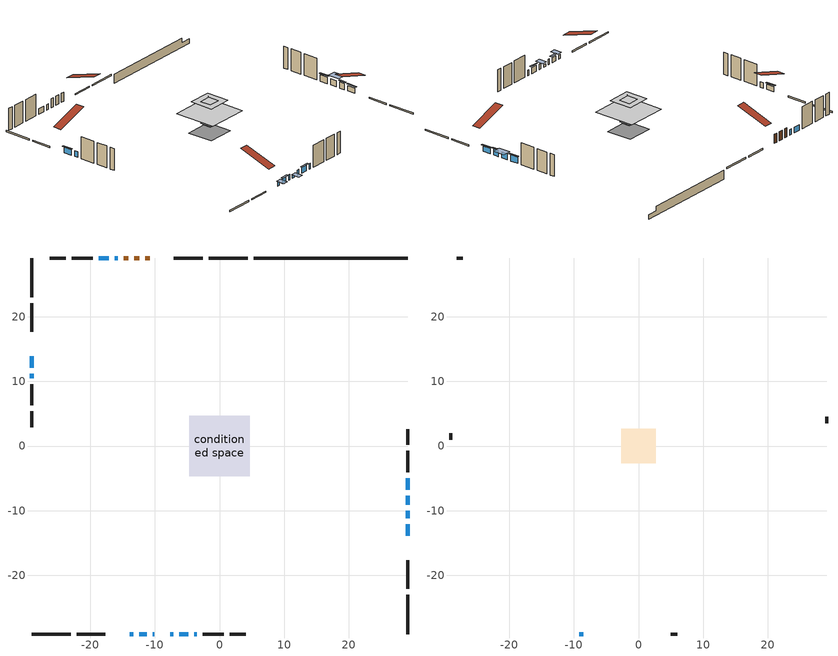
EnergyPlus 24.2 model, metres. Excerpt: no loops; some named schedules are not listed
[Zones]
conditioned space
 floor outside (Floor1 construction): -1.24,-1.24 -1.24,1.24 1.24,1.24 1.24,-1.24 z0.3
 floor adiabatic (AdiabaticFloorConstruction): -4.66,-4.66 -4.66,4.66 4.66,4.66 4.66,-4.66 z2.74
 floor foundation (Slab1 construction): -3.05,-2.89 -3.05,2.89 3.05,2.89 3.05,-2.89 z-1.68
 floor foundation (Slab2 construction): -0.91,-0.91 -0.91,0.91 0.91,0.91 0.91,-0.91 z0
 wall outside (RimJoist1 construction): 4.4,29.1 -1.66,29.1 / -29.1,-29.1 -23.04,-29.1 / -29.1,29.1 -29.1,23.04 / 29.1,-29.1 29.1,-23.04 z0.3:0.6
 wall outside (RimJoist2 construction): -2.59,29.1 -7.05,29.1 / -22.11,-29.1 -17.66,-29.1 / -29.1,22.11 -29.1,17.66 / 29.1,-22.11 29.1,-17.66 z0.3:0.6
 wall outside (AdiabaticWallConstruction 1): -10.81,29.1 -11.49,29.1 / -12.42,29.1 -13.23,29.1 / -14.16,29.1 -14.8,29.1 z0.3:2.33
 wall outside (AdiabaticWallConstruction): -13.89,-29.1 -13.33,-29.1 z0.3:1.22; 29.1,-13.89 29.1,-12.14 / -12.41,-29.1 -11.23,-29.1 / -29.1,13.89 -29.1,12.14 z0.3:1.47; -10.31,-29.1 -10.1,-29.1 / -15.72,29.1 -16.2,29.1 / -7.64,-29.1 -7.16,-29.1 / -17.13,29.1 -18.67,29.1 / -3.88,-29.1 -3.52,-29.1 / -29.1,11.21 -29.1,10.49 z0.3:1.52; 29.1,-11.21 29.1,-10.04 / 29.1,-6.76 29.1,-4.99 z0.3:1.67; 29.1,-9.11 29.1,-7.69 / -6.23,-29.1 -4.81,-29.1 z0.3:1.62
 wall outside (Wall1 construction): -19.59,29.1 -22.88,29.1 / -2.59,-29.1 0.69,-29.1 / -29.1,9.56 -29.1,6.27 / 29.1,-4.06 29.1,-0.77 z0.3:5.18
 wall outside (Wall2 construction): -23.81,29.1 -26.26,29.1 / 1.62,-29.1 4.07,-29.1 / -29.1,5.35 -29.1,2.9 / 29.1,0.16 29.1,2.61 z0.3:5.18
 wall foundation (FoundationWall1 construction): 5.33,29.1,-1.68 5.33,29.1,0.3 26.72,29.1,0.3 26.72,29.1,-0.73 29.1,29.1,-0.73 29.1,29.1,-1.68
 window (WindowConstruction 10): -13.89,-29.1 -13.33,-29.1 z0.3:1.21
 window (WindowConstruction 7): 29.1,-13.89 29.1,-12.14 z0.3:1.47
 window (WindowConstruction 8): -12.41,-29.1 -11.24,-29.1 z0.3:1.47
 window (WindowConstruction 9): -29.1,13.89 -29.1,12.14 z0.3:1.47
 window (WindowConstruction 11): -10.31,-29.1 -10.1,-29.1 z0.3:1.52
 window (WindowConstruction 12): -15.72,29.1 -16.2,29.1 z0.3:1.52
 window (WindowConstruction 13): -7.63,-29.1 -7.16,-29.1 z0.3:1.52
 window (WindowConstruction): 29.1,-11.21 29.1,-10.04 z0.3:1.67
 window (WindowConstruction 1): 29.1,-9.11 29.1,-7.69 z0.3:1.62
 window (WindowConstruction 2): 29.1,-6.76 29.1,-4.99 z0.3:1.67
 window (WindowConstruction 3): -17.13,29.1 -18.67,29.1 z0.3:1.52
 window (WindowConstruction 4): -6.23,-29.1 -4.81,-29.1 z0.3:1.62
 window (WindowConstruction 5): -3.88,-29.1 -3.52,-29.1 z0.3:1.52
 window (WindowConstruction 6): -29.1,11.21 -29.1,10.49 z0.3:1.52
 door (Door): -10.81,29.1 -11.49,29.1 z0.3:2.33
 door (Door 1): -12.42,29.1 -13.23,29.1 z0.3:2.33
 door (Door 2): -14.16,29.1 -14.8,29.1 z0.3:2.33
 ceiling adiabatic (AdiabaticFloorConstruction): 4.66,-4.66 4.66,4.66 -4.66,4.66 -4.66,-4.66 z2.74
attic - vented
 floor to conditioned space (Floor2 construction Reversed): -1.24,-1.24 -1.24,1.24 1.24,1.24 1.24,-1.24 z5.18
 floor to conditioned space (Floor3 construction Reversed): -2.64,-2.64 -2.64,2.64 2.64,2.64 2.64,-2.64 z5.18
 floor to conditioned space (Floor4 construction Reversed): -1.67,-1.67 -1.67,1.67 1.67,1.67 1.67,-1.67 z5.18
 floor to conditioned space (Floor5 construction Reversed): -1.58,-1.58 -1.58,1.58 1.58,1.58 1.58,-1.58 z5.18
 wall outside (AdiabaticWallConstruction): -9.17,-29.1 -8.56,-29.1 z0.3:0.91
 wall outside (Wall3 construction): -27.19,29.1 -28.17,29.1 / 5,-29.1 5.98,-29.1 / -29.1,1.97 -29.1,0.98 / 29.1,3.54 29.1,4.52 z0.3:5.18
 window (WindowConstruction 14): -9.17,-29.1 -8.56,-29.1 z0.3:0.91
 roof outside (Roof1 construction): -9.88,29.1,5.18 -9.88,21.87,7.59 -7.98,21.87,7.59 -7.98,29.1,5.18; -14.82,-29.1,5.18 -14.82,-21.87,7.59 -16.73,-21.87,7.59 -16.73,-29.1,5.18; -29.1,14.82,5.18 -21.87,14.82,7.59 -21.87,16.73,7.59 -29.1,16.73,5.18; 29.1,-14.82,5.18 21.87,-14.82,7.59 21.87,-16.73,7.59 29.1,-16.73,5.18
shading: -8.26,-29.1 -9.47,-29.1 -9.47,-30.93 -8.26,-30.93 z1.21; -13.04,-29.1 -14.19,-29.1 -14.19,-30.93 -13.04,-30.93 z1.51; 29.1,-11.84 29.1,-14.19 29.4,-14.19 29.4,-11.84 z1.77; -10.94,-29.1 -12.7,-29.1 -12.7,-29.4 -10.94,-29.4 z1.77; -29.1,11.84 -29.1,14.19 -29.4,14.19 -29.4,11.84 z1.77; 29.1,-9.74 29.1,-11.51 29.4,-11.51 29.4,-9.74 z1.97; 29.1,-7.08 29.1,-9.72 30.93,-9.72 30.93,-7.08 z2.23; 29.1,-4.69 29.1,-7.06 29.4,-7.06 29.4,-4.69 z1.97; -4.51,-29.1 -6.53,-29.1 -6.53,-29.4 -4.51,-29.4 z1.92
[Building]
Building 1: Terrain=Suburbs
[Site:Location]
Halifax Intl AP_NS: Latitude {deg}=44.88; Longitude {deg}=-63.51; Time Zone {hr}=-4; Elevation {m}=145; Keep Site Location Information=Yes
[Site:GroundTemperature:Shallow]
3.15511, 1.33576, 1.19006, 2.05344, 5.51939, 8.9692, 11.96, 13.8546, 14.0156, 12.4746, 9.56009, 6.2161
[Site:WaterMainsTemperature]
Calculation Method=Schedule; Temperature Schedule=mains temperature schedule
[Material] Roughness=Rough; Thermal Absorptance=0.9
Name | Thickness {m} | Conductivity {W/m-K} | Density {kg/m3} | Specific Heat {J/kg-K} | Solar Absorptance | Visible Absorptance
asphalt or fiberglass shingles | 0.00635 | 0.162714 | 1121.4 | 1465.45 | 0.91 | 0.91
ceiling loosefill ins | 0.0846667 | 0.0480833 | 16.02 | 1046.75 | 0.7 | 0.7
ceiling stud and cavity | 0.1397 | 0.102635 | 65.682 | 1177.47 | 0.7 | 0.7
ceiling stud and cavity 1 | 0.1397 | 0.102107 | 65.682 | 1177.47 | 0.7 | 0.7
ceiling stud and cavity 2 | 0.1397 | 0.110497 | 65.682 | 1177.47 | 0.7 | 0.7
ceiling stud and cavity 3 | 0.1397 | 0.104666 | 65.682 | 1177.47 | 0.7 | 0.7
concrete 4.0 in. | 0.1016 | 1.803125 | 2242.8 | 837.4 | 0.7 | 0.7
concrete 8.0 in. | 0.2032 | 1.803125 | 2242.8 | 837.4 | 0.7 | 0.7
door material | 0.04445 | 0.053851 | 512.64 | 1214.23 | 0.7 | 0.7
door material 1 | 0.04445 | 0.20624 | 512.64 | 1214.23 | 0.7 | 0.7
door material 2 | 0.04445 | 0.188738 | 512.64 | 1214.23 | 0.7 | 0.7
floor covering | 0.0127 | 0.0433444 | 54.468 | 1339.84 | 0.6 | 0.6
floor rigid ins | 0.103632 | 0.029427 | 32.04 | 1214.23 | 0.7 | 0.7
floor rigid ins 1; wall rigid ins | 0.512978 | 0.029427 | 32.04 | 1214.23 | 0.7 | 0.7
floor stud and cavity | 0.1397 | 0.586829 | 92.3553 | 1139.71 | 0.7 | 0.7
floor stud and cavity 1 | 0.1397 | 1.75129 | 37.0049 | 1207.88 | 0.7 | 0.7
furniture material conditioned space 1 | 0.1524 | 0.115458 | 640.8 | 1214.23 | 0.6 | 0.6
gypsum board | 0.0127 | 0.160291 | 801 | 837.4 | 0.6 | 0.6
osb sheathing 0.5 in. | 0.0127 | 0.115458 | 512.64 | 1214.23 | 0.7 | 0.7
osb sheathing 0.75 in. | 0.01905 | 0.115458 | 512.64 | 1214.23 | 0.7 | 0.7
rim joist stud and cavity | 0.0508 | 0.177588 | 50.32683 | 1063.81 | 0.6 | 0.6
rim joist stud and cavity 1 | 0.0508 | 0.648972 | 50.32683 | 1063.81 | 0.6 | 0.6
wall stud and cavity | 0.1397 | 0.109887 | 139.0536 | 1170.24 | 0.7 | 0.7
wall stud and cavity 1 | 0.1397 | 0.111274 | 139.0536 | 1170.24 | 0.7 | 0.7
wall stud and cavity 2 | 0.0889 | 6.9971 | 50.32683 | 1063.81 | 0.6 | 0.6
wall stud and cavity 3 | 0.0889 | 0.380278 | 52.3479 | 1209.89 | 0.7 | 0.7
wall stud and cavity 4 | 0.0889 | 0.391764 | 83.0341 | 1211.67 | 0.7 | 0.7
wood siding | 0.0254 | 0.102417 | 544.68 | 1172.36 | 0.25 | 0.25
wood siding 1 | 0.00254 | 0.102417 | 544.68 | 1172.36 | 0.25 | 0.25
wood siding 2; wood siding 3; wood siding 4 | 0.0254 | 0.102417 | 544.68 | 1172.36 | 0.7 | 0.7
[WindowMaterial:SimpleGlazingSystem]
Name | U-Factor {W/m2-K} | Solar Heat Gain Coefficient
WindowMaterial | 5.27089 | 0.65
WindowMaterial 1 | 4.999479 | 0.59
WindowMaterial 2 | 5.46678 | 0.69
WindowMaterial 3 | 4.44247 | 0.48
WindowMaterial 4 | 4.79621 | 0.55
WindowMaterial 5 | 6.76988 | 0.73
WindowMaterial 6 | 6.93965 | 0.69
WindowMaterial 7 | 5.40489 | 0.69
WindowMaterial 8 | 6.83007 | 0.72
[Construction]
AdiabaticFloorConstruction: floor stud and cavity 1, floor rigid ins 1, osb sheathing 0.75 in., floor covering
AdiabaticWallConstruction: wood siding 3, wall rigid ins, wall stud and cavity 3, gypsum board
AdiabaticWallConstruction 1: wood siding 4, wall rigid ins, wall stud and cavity 3, gypsum board
Door: door material
Door 1: door material 1
Door 2: door material 2
Floor1 construction: floor stud and cavity, floor rigid ins, osb sheathing 0.75 in., floor covering
Floor2 construction Reversed: gypsum board, ceiling stud and cavity, ceiling loosefill ins
Floor3 construction Reversed: gypsum board, ceiling stud and cavity 1, ceiling loosefill ins
Floor4 construction Reversed: gypsum board, ceiling stud and cavity 2, ceiling loosefill ins
Floor5 construction Reversed: gypsum board, ceiling stud and cavity 3, ceiling loosefill ins
FoundationWall1 construction: concrete 8.0 in.
furniture construction conditioned space 1: furniture material conditioned space 1
PartitionWallConstruction: gypsum board, wall stud and cavity 4, gypsum board
RimJoist1 construction: wood siding 2, rim joist stud and cavity
RimJoist2 construction: wood siding 2, rim joist stud and cavity 1
Roof1 construction: asphalt or fiberglass shingles
Slab1 construction; Slab2 construction: concrete 4.0 in.
Wall1 construction: wood siding, osb sheathing 0.5 in., wall stud and cavity, gypsum board
Wall2 construction: wood siding, osb sheathing 0.5 in., wall stud and cavity 1, gypsum board
Wall3 construction: wood siding 1, wall stud and cavity 2
WindowConstruction: WindowMaterial
WindowConstruction 1; WindowConstruction 3; WindowConstruction 4: WindowMaterial 1
WindowConstruction 10: WindowMaterial 5
WindowConstruction 11: WindowMaterial 6
WindowConstruction 12; WindowConstruction 13: WindowMaterial 7
WindowConstruction 14: WindowMaterial 8
WindowConstruction 2: WindowMaterial 2
WindowConstruction 5; WindowConstruction 6: WindowMaterial 3
WindowConstruction 7; WindowConstruction 8; WindowConstruction 9: WindowMaterial 4
[Zone] Multiplier=1; Part of Total Floor Area=Yes
Name | Volume {m3}
attic - vented | 21.5857
conditioned space | 296.6
[Space]
Name | Zone | Volume {m3}
attic - vented 1 | attic - vented | 21.5857
conditioned space 1 | conditioned space | 296.6
[ZoneInfiltration:EffectiveLeakageArea]
infil attic - vented 1: Zone or Space=attic - vented 1; Schedule=Always On Discrete; Effective Air Leakage Area {cm2}=1975.52; Stack Coefficient=0.000506928; Wind Coefficient=1.52122e-05
[ZoneMixing]
whole house fan mix: Zone or Space=attic - vented; Schedule=Always On Continuous; Design Flow Rate Calculation Method=Flow/Zone; Design Flow Rate {m3/s}=0; Source Zone or Space=conditioned space
[SurfaceProperty:ExposedFoundationPerimeter] Exposed Perimeter Calculation Method=TotalExposedPerimeter
Name | Total Exposed Perimeter {m}
Slab1 | 23.774
Slab2 | 5.486
[InternalMass] Zone or ZoneList=conditioned space; Space or SpaceList=conditioned space 1
Name | Construction | Surface Area {m2}
furniture mass conditioned space 1 | furniture construction conditioned space 1 | 52.7079
partition wall mass | PartitionWallConstruction | 131.77
[Lights]
interior lighting: Zone or ZoneList or Space or SpaceList=conditioned space 1; Schedule=interior lighting schedule; Design Level Calculation Method=LightingLevel; Lighting Level {W}=343.2; Return Air Fraction=0; Fraction Radiant=0.6; Fraction Visible=0.2; Fraction Replaceable=1
[People]
occupants: Zone or ZoneList or Space or SpaceList=conditioned space 1; Number of People Schedule=occupants schedule; Number of People Calculation Method=People; Number of People=3; Fraction Radiant=0.314171; Sensible Heat Fraction=0.56303; Activity Level Schedule=occupants activity schedule; Carbon Dioxide Generation Rate {m3/s-W}=0; Enable ASHRAE 55 Comfort Warnings=No; Mean Radiant Temperature Calculation Type=EnclosureAveraged
[ElectricEquipment] Zone or ZoneList or Space or SpaceList=conditioned space 1; Design Level Calculation Method=EquipmentLevel
Name | Schedule | Design Level {W} | Fraction Latent | Fraction Radiant | Fraction Lost
clothes dryer | clothes dryer schedule | 140.772 | 0.015 | 0.081 | 0.85
clothes washer | clothes washer schedule | 32.1985 | 0.03 | 0.162 | 0.7
cooking range | cooking range schedule | 215.147 | 0.08 | 0.432 | 0.2
dishwasher | dishwasher schedule | 66.8632 | 0.3 | 0.18 | 0.4
fridge | fridge schedule | 72.9452 | 0 | 0.6 | 0
mech vent house fan | mech vent house fan schedule | 0 | 0 | 0 | 1
mech vent house fan cfis | mech vent house fan cfis schedule | 0 | 0 | 0 | 0
misc plug loads | misc plug loads schedule | 494.7 | 0.045 | 0.513 | 0.1
whole house fan | Always On Discrete | 0 | 0 | 0 | 1
[OtherEquipment] Zone or ZoneList or Space or SpaceList=conditioned space 1; Design Level Calculation Method=EquipmentLevel
Name | Fuel Type | Schedule | Design Level {W} | Fraction Latent | Fraction Radiant | Fraction Lost
clothes dryer 1 | Electricity | clothes dryer schedule | 0 | 0.015 | 0.081 | 0.85
cooking range 1 | Electricity | cooking range schedule | 0 | 0.08 | 0.432 | 0.2
general water use latent | None | general water use schedule | 62.594 | 1 | 0 | 0
general water use sensible | None | general water use schedule | -61.6891 | 0 | 0.6 | 0
mech vent house fan latent load | None | Always On Discrete | 0 | 1 | 0 | 0
mech vent house fan sensible load | None | Always On Discrete | 0 | 0 | 0 | 0
water heater energy adjustment1 | Electricity | Always On Discrete | 0.01 | 0 | 0 | 1
[ZoneInfiltration:DesignFlowRate] Zone or ZoneList or Space or SpaceList=conditioned space 1; Schedule=Always On Discrete; Design Flow Rate Calculation Method=Flow/Zone; Design Flow Rate {m3/s}=0
infil flow; natural vent flow; whole house fan flow
[Foundation:Kiva] Initial Indoor Air Temperature {C}=18; Wall Depth Below Slab {m}=0.2032
Name | Wall Height Above Grade {m}
Foundation Kiva 1 | 0.300015
Foundation Kiva 2 | 0.1016
[Foundation:Kiva:Settings]
Soil Conductivity {W/m-K}=0.849921; Soil Density {kg/m3}=1842.3; Soil Specific Heat {J/kg-K}=418.7; Ground Solar Absorptivity=0.9; Ground Thermal Absorptivity=0.9; Ground Surface Roughness {m}=0.03; Far-Field Width {m}=40; Deep-Ground Boundary Condition=ZeroFlux; Deep-Ground Depth {m}=40; Minimum Cell Dimension {m}=0.2; Maximum Cell Growth Coefficient=3; Simulation Timestep=Timestep
[Exterior:Lights]
exterior lighting: Schedule=exterior lighting schedule; Design Level {W}=75.6
[Schedule:Constant]
Name | Hourly Value
Always On Continuous; mech vent house fan schedule; mech vent house fan cfis schedule; Always On Discrete | 1
occupants activity schedule | 117.228
fridge schedule | 0
[Schedule:Week:Daily]
interior lighting schedule Week Rule - Jan1-Jan27: interior lighting schedule day, interior lighting schedule day, interior lighting schedule day, interior lighting schedule day, interior lighting schedule day, interior lighting schedule day, interior lighting schedule day, interior lighting schedule default day, interior lighting schedule default day, interior lighting schedule default day, interior lighting schedule default day, interior lighting schedule default day
interior lighting schedule Week Rule - Jan28-Feb3: interior lighting schedule day, interior lighting schedule day, interior lighting schedule day, interior lighting schedule day, interior lighting schedule day 1, interior lighting schedule day 1, interior lighting schedule day 1, interior lighting schedule default day, interior lighting schedule default day, interior lighting schedule default day, interior lighting schedule default day, interior lighting schedule default day
interior lighting schedule Week Rule - Feb4-Feb24: interior lighting schedule day 1, interior lighting schedule day 1, interior lighting schedule day 1, interior lighting schedule day 1, interior lighting schedule day 1, interior lighting schedule day 1, interior lighting schedule day 1, interior lighting schedule default day, interior lighting schedule default day, interior lighting schedule default day, interior lighting schedule default day, interior lighting schedule default day
interior lighting schedule Week Rule - Feb25-Mar3: interior lighting schedule day 1, interior lighting schedule day 1, interior lighting schedule day 1, interior lighting schedule day 1, interior lighting schedule day 2, interior lighting schedule day 2, interior lighting schedule day 2, interior lighting schedule default day, interior lighting schedule default day, interior lighting schedule default day, interior lighting schedule default day, interior lighting schedule default day
interior lighting schedule Week Rule - Mar4-Mar31: interior lighting schedule day 2, interior lighting schedule day 2, interior lighting schedule day 2, interior lighting schedule day 2, interior lighting schedule day 2, interior lighting schedule day 2, interior lighting schedule day 2, interior lighting schedule default day, interior lighting schedule default day, interior lighting schedule default day, interior lighting schedule default day, interior lighting schedule default day
interior lighting schedule Week Rule - Apr1-Apr28: interior lighting schedule day 3, interior lighting schedule day 3, interior lighting schedule day 3, interior lighting schedule day 3, interior lighting schedule day 3, interior lighting schedule day 3, interior lighting schedule day 3, interior lighting schedule default day, interior lighting schedule default day, interior lighting schedule default day, interior lighting schedule default day, interior lighting schedule default day
interior lighting schedule Week Rule - Apr29-May5: interior lighting schedule day 3, interior lighting schedule day 3, interior lighting schedule day 4, interior lighting schedule day 4, interior lighting schedule day 4, interior lighting schedule day 4, interior lighting schedule day 4, interior lighting schedule default day, interior lighting schedule default day, interior lighting schedule default day, interior lighting schedule default day, interior lighting schedule default day
interior lighting schedule Week Rule - May6-May26: interior lighting schedule day 4, interior lighting schedule day 4, interior lighting schedule day 4, interior lighting schedule day 4, interior lighting schedule day 4, interior lighting schedule day 4, interior lighting schedule day 4, interior lighting schedule default day, interior lighting schedule default day, interior lighting schedule default day, interior lighting schedule default day, interior lighting schedule default day
interior lighting schedule Week Rule - May27-Jun2: interior lighting schedule day 4, interior lighting schedule day 4, interior lighting schedule day 4, interior lighting schedule day 4, interior lighting schedule day 4, interior lighting schedule day 5, interior lighting schedule day 5, interior lighting schedule default day, interior lighting schedule default day, interior lighting schedule default day, interior lighting schedule default day, interior lighting schedule default day
interior lighting schedule Week Rule - Jun3-Jun30: interior lighting schedule day 5, interior lighting schedule day 5, interior lighting schedule day 5, interior lighting schedule day 5, interior lighting schedule day 5, interior lighting schedule day 5, interior lighting schedule day 5, interior lighting schedule default day, interior lighting schedule default day, interior lighting schedule default day, interior lighting schedule default day, interior lighting schedule default day
interior lighting schedule Week Rule - Jul1-Jul28: interior lighting schedule day 6, interior lighting schedule day 6, interior lighting schedule day 6, interior lighting schedule day 6, interior lighting schedule day 6, interior lighting schedule day 6, interior lighting schedule day 6, interior lighting schedule default day, interior lighting schedule default day, interior lighting schedule default day, interior lighting schedule default day, interior lighting schedule default day
interior lighting schedule Week Rule - Jul29-Aug4: interior lighting schedule day 6, interior lighting schedule day 6, interior lighting schedule day 6, interior lighting schedule day 7, interior lighting schedule day 7, interior lighting schedule day 7, interior lighting schedule day 7, interior lighting schedule default day, interior lighting schedule default day, interior lighting schedule default day, interior lighting schedule default day, interior lighting schedule default day
interior lighting schedule Week Rule - Aug5-Aug25: interior lighting schedule day 7, interior lighting schedule day 7, interior lighting schedule day 7, interior lighting schedule day 7, interior lighting schedule day 7, interior lighting schedule day 7, interior lighting schedule day 7, interior lighting schedule default day, interior lighting schedule default day, interior lighting schedule default day, interior lighting schedule default day, interior lighting schedule default day
interior lighting schedule Week Rule - Aug26-Sep1: interior lighting schedule day 7, interior lighting schedule day 7, interior lighting schedule day 7, interior lighting schedule day 7, interior lighting schedule day 7, interior lighting schedule day 7, interior lighting schedule day 8, interior lighting schedule default day, interior lighting schedule default day, interior lighting schedule default day, interior lighting schedule default day, interior lighting schedule default day
interior lighting schedule Week Rule - Sep2-Sep29: interior lighting schedule day 8, interior lighting schedule day 8, interior lighting schedule day 8, interior lighting schedule day 8, interior lighting schedule day 8, interior lighting schedule day 8, interior lighting schedule day 8, interior lighting schedule default day, interior lighting schedule default day, interior lighting schedule default day, interior lighting schedule default day, interior lighting schedule default day
interior lighting schedule Week Rule - Sep30-Oct6: interior lighting schedule day 8, interior lighting schedule day 9, interior lighting schedule day 9, interior lighting schedule day 9, interior lighting schedule day 9, interior lighting schedule day 9, interior lighting schedule day 9, interior lighting schedule default day, interior lighting schedule default day, interior lighting schedule default day, interior lighting schedule default day, interior lighting schedule default day
interior lighting schedule Week Rule - Oct7-Oct27: interior lighting schedule day 9, interior lighting schedule day 9, interior lighting schedule day 9, interior lighting schedule day 9, interior lighting schedule day 9, interior lighting schedule day 9, interior lighting schedule day 9, interior lighting schedule default day, interior lighting schedule default day, interior lighting schedule default day, interior lighting schedule default day, interior lighting schedule default day
interior lighting schedule Week Rule - Oct28-Nov3: interior lighting schedule day 9, interior lighting schedule day 9, interior lighting schedule day 9, interior lighting schedule day 9, interior lighting schedule day 10, interior lighting schedule day 10, interior lighting schedule day 10, interior lighting schedule default day, interior lighting schedule default day, interior lighting schedule default day, interior lighting schedule default day, interior lighting schedule default day
interior lighting schedule Week Rule - Nov4-Nov24: interior lighting schedule day 10, interior lighting schedule day 10, interior lighting schedule day 10, interior lighting schedule day 10, interior lighting schedule day 10, interior lighting schedule day 10, interior lighting schedule day 10, interior lighting schedule default day, interior lighting schedule default day, interior lighting schedule default day, interior lighting schedule default day, interior lighting schedule default day
interior lighting schedule Week Rule - Nov25-Dec1: interior lighting schedule day 10, interior lighting schedule day 10, interior lighting schedule day 10, interior lighting schedule day 10, interior lighting schedule day 10, interior lighting schedule day 10, interior lighting schedule day 11, interior lighting schedule default day, interior lighting schedule default day, interior lighting schedule default day, interior lighting schedule default day, interior lighting schedule default day
interior lighting schedule Week Rule - Dec2-Dec31: interior lighting schedule day 11, interior lighting schedule day 11, interior lighting schedule day 11, interior lighting schedule day 11, interior lighting schedule day 11, interior lighting schedule day 11, interior lighting schedule day 11, interior lighting schedule default day, interior lighting schedule default day, interior lighting schedule default day, interior lighting schedule default day, interior lighting schedule default day
occupants schedule Week Rule - Jan1-Dec31: occupants schedule day, occupants schedule day, occupants schedule day, occupants schedule day, occupants schedule day, occupants schedule day, occupants schedule day, occupants schedule default day, occupants schedule default day, occupants schedule default day, occupants schedule default day, occupants schedule default day
clothes dryer schedule Week Rule - Jan1-Dec31: clothes dryer schedule day, clothes dryer schedule day, clothes dryer schedule day, clothes dryer schedule day, clothes dryer schedule day, clothes dryer schedule day, clothes dryer schedule day, clothes dryer schedule default day, clothes dryer schedule default day, clothes dryer schedule default day, clothes dryer schedule default day, clothes dryer schedule default day
clothes washer schedule Week Rule - Jan1-Dec31: clothes washer schedule day, clothes washer schedule day, clothes washer schedule day, clothes washer schedule day, clothes washer schedule day, clothes washer schedule day, clothes washer schedule day, clothes washer schedule default day, clothes washer schedule default day, clothes washer schedule default day, clothes washer schedule default day, clothes washer schedule default day
cooking range schedule Week Rule - Jan1-Dec31: cooking range schedule day, cooking range schedule day, cooking range schedule day, cooking range schedule day, cooking range schedule day, cooking range schedule day, cooking range schedule day, cooking range schedule default day, cooking range schedule default day, cooking range schedule default day, cooking range schedule default day, cooking range schedule default day
dishwasher schedule Week Rule - Jan1-Dec31: dishwasher schedule day, dishwasher schedule day, dishwasher schedule day, dishwasher schedule day, dishwasher schedule day, dishwasher schedule day, dishwasher schedule day, dishwasher schedule default day, dishwasher schedule default day, dishwasher schedule default day, dishwasher schedule default day, dishwasher schedule default day
misc plug loads schedule Week Rule - Jan1-Dec31: misc plug loads schedule day, misc plug loads schedule day, misc plug loads schedule day, misc plug loads schedule day, misc plug loads schedule day, misc plug loads schedule day, misc plug loads schedule day, misc plug loads schedule default day, misc plug loads schedule default day, misc plug loads schedule default day, misc plug loads schedule default day, misc plug loads schedule default day
general water use schedule Week Rule - Jan1-Dec31: general water use schedule day, general water use schedule day, general water use schedule day, general water use schedule day, general water use schedule day, general water use schedule day, general water use schedule day, general water use schedule default day, general water use schedule default day, general water use schedule default day, general water use schedule default day, general water use schedule default day
exterior lighting schedule Week Rule - Jan1-Jan27: exterior lighting schedule day, exterior lighting schedule day, exterior lighting schedule day, exterior lighting schedule day, exterior lighting schedule day, exterior lighting schedule day, exterior lighting schedule day, exterior lighting schedule default day, exterior lighting schedule default day, exterior lighting schedule default day, exterior lighting schedule default day, exterior lighting schedule default day
exterior lighting schedule Week Rule - Jan28-Feb3: exterior lighting schedule day, exterior lighting schedule day, exterior lighting schedule day, exterior lighting schedule day, exterior lighting schedule day 1, exterior lighting schedule day 1, exterior lighting schedule day 1, exterior lighting schedule default day, exterior lighting schedule default day, exterior lighting schedule default day, exterior lighting schedule default day, exterior lighting schedule default day
exterior lighting schedule Week Rule - Feb4-Feb24: exterior lighting schedule day 1, exterior lighting schedule day 1, exterior lighting schedule day 1, exterior lighting schedule day 1, exterior lighting schedule day 1, exterior lighting schedule day 1, exterior lighting schedule day 1, exterior lighting schedule default day, exterior lighting schedule default day, exterior lighting schedule default day, exterior lighting schedule default day, exterior lighting schedule default day
exterior lighting schedule Week Rule - Feb25-Mar3: exterior lighting schedule day 1, exterior lighting schedule day 1, exterior lighting schedule day 1, exterior lighting schedule day 1, exterior lighting schedule day 2, exterior lighting schedule day 2, exterior lighting schedule day 2, exterior lighting schedule default day, exterior lighting schedule default day, exterior lighting schedule default day, exterior lighting schedule default day, exterior lighting schedule default day
exterior lighting schedule Week Rule - Mar4-Mar31: exterior lighting schedule day 2, exterior lighting schedule day 2, exterior lighting schedule day 2, exterior lighting schedule day 2, exterior lighting schedule day 2, exterior lighting schedule day 2, exterior lighting schedule day 2, exterior lighting schedule default day, exterior lighting schedule default day, exterior lighting schedule default day, exterior lighting schedule default day, exterior lighting schedule default day
exterior lighting schedule Week Rule - Apr1-Apr28: exterior lighting schedule day 3, exterior lighting schedule day 3, exterior lighting schedule day 3, exterior lighting schedule day 3, exterior lighting schedule day 3, exterior lighting schedule day 3, exterior lighting schedule day 3, exterior lighting schedule default day, exterior lighting schedule default day, exterior lighting schedule default day, exterior lighting schedule default day, exterior lighting schedule default day
exterior lighting schedule Week Rule - Apr29-May5: exterior lighting schedule day 3, exterior lighting schedule day 3, exterior lighting schedule day 4, exterior lighting schedule day 4, exterior lighting schedule day 4, exterior lighting schedule day 4, exterior lighting schedule day 4, exterior lighting schedule default day, exterior lighting schedule default day, exterior lighting schedule default day, exterior lighting schedule default day, exterior lighting schedule default day
exterior lighting schedule Week Rule - May6-May26: exterior lighting schedule day 4, exterior lighting schedule day 4, exterior lighting schedule day 4, exterior lighting schedule day 4, exterior lighting schedule day 4, exterior lighting schedule day 4, exterior lighting schedule day 4, exterior lighting schedule default day, exterior lighting schedule default day, exterior lighting schedule default day, exterior lighting schedule default day, exterior lighting schedule default day
exterior lighting schedule Week Rule - May27-Jun2: exterior lighting schedule day 4, exterior lighting schedule day 4, exterior lighting schedule day 4, exterior lighting schedule day 4, exterior lighting schedule day 4, exterior lighting schedule day 5, exterior lighting schedule day 5, exterior lighting schedule default day, exterior lighting schedule default day, exterior lighting schedule default day, exterior lighting schedule default day, exterior lighting schedule default day
exterior lighting schedule Week Rule - Jun3-Jun30: exterior lighting schedule day 5, exterior lighting schedule day 5, exterior lighting schedule day 5, exterior lighting schedule day 5, exterior lighting schedule day 5, exterior lighting schedule day 5, exterior lighting schedule day 5, exterior lighting schedule default day, exterior lighting schedule default day, exterior lighting schedule default day, exterior lighting schedule default day, exterior lighting schedule default day
exterior lighting schedule Week Rule - Jul1-Jul28: exterior lighting schedule day 6, exterior lighting schedule day 6, exterior lighting schedule day 6, exterior lighting schedule day 6, exterior lighting schedule day 6, exterior lighting schedule day 6, exterior lighting schedule day 6, exterior lighting schedule default day, exterior lighting schedule default day, exterior lighting schedule default day, exterior lighting schedule default day, exterior lighting schedule default day
exterior lighting schedule Week Rule - Jul29-Aug4: exterior lighting schedule day 6, exterior lighting schedule day 6, exterior lighting schedule day 6, exterior lighting schedule day 7, exterior lighting schedule day 7, exterior lighting schedule day 7, exterior lighting schedule day 7, exterior lighting schedule default day, exterior lighting schedule default day, exterior lighting schedule default day, exterior lighting schedule default day, exterior lighting schedule default day
exterior lighting schedule Week Rule - Aug5-Aug25: exterior lighting schedule day 7, exterior lighting schedule day 7, exterior lighting schedule day 7, exterior lighting schedule day 7, exterior lighting schedule day 7, exterior lighting schedule day 7, exterior lighting schedule day 7, exterior lighting schedule default day, exterior lighting schedule default day, exterior lighting schedule default day, exterior lighting schedule default day, exterior lighting schedule default day
exterior lighting schedule Week Rule - Aug26-Sep1: exterior lighting schedule day 7, exterior lighting schedule day 7, exterior lighting schedule day 7, exterior lighting schedule day 7, exterior lighting schedule day 7, exterior lighting schedule day 7, exterior lighting schedule day 8, exterior lighting schedule default day, exterior lighting schedule default day, exterior lighting schedule default day, exterior lighting schedule default day, exterior lighting schedule default day
exterior lighting schedule Week Rule - Sep2-Sep29: exterior lighting schedule day 8, exterior lighting schedule day 8, exterior lighting schedule day 8, exterior lighting schedule day 8, exterior lighting schedule day 8, exterior lighting schedule day 8, exterior lighting schedule day 8, exterior lighting schedule default day, exterior lighting schedule default day, exterior lighting schedule default day, exterior lighting schedule default day, exterior lighting schedule default day
exterior lighting schedule Week Rule - Sep30-Oct6: exterior lighting schedule day 8, exterior lighting schedule day 9, exterior lighting schedule day 9, exterior lighting schedule day 9, exterior lighting schedule day 9, exterior lighting schedule day 9, exterior lighting schedule day 9, exterior lighting schedule default day, exterior lighting schedule default day, exterior lighting schedule default day, exterior lighting schedule default day, exterior lighting schedule default day
[Schedule:Year]
interior lighting schedule: interior lighting schedule Week Rule - Jan1-Jan27, 1, 1, 1, 27, interior lighting schedule Week Rule - Jan28-Feb3, 1, 28, 2, 3, interior lighting schedule Week Rule - Feb4-Feb24, 2, 4, 2, 24, interior lighting schedule Week Rule - Feb25-Mar3, 2, 25, 3, 3, interior lighting schedule Week Rule - Mar4-Mar31, 3, 4, 3, 31, interior lighting schedule Week Rule - Apr1-Apr28, 4, 1, 4, 28, interior lighting schedule Week Rule - Apr29-May5, 4, 29, 5, 5, interior lighting schedule Week Rule - May6-May26, 5, 6, 5, 26, interior lighting schedule Week Rule - May27-Jun2, 5, 27, 6, 2, interior lighting schedule Week Rule - Jun3-Jun30, 6, 3, 6, 30, interior lighting schedule Week Rule - Jul1-Jul28, 7, 1, 7, 28, interior lighting schedule Week Rule - Jul29-Aug4, 7, 29, 8, 4, interior lighting schedule Week Rule - Aug5-Aug25, 8, 5, 8, 25, interior lighting schedule Week Rule - Aug26-Sep1, 8, 26, 9, 1, interior lighting schedule Week Rule - Sep2-Sep29, 9, 2, 9, 29, interior lighting schedule Week Rule - Sep30-Oct6, 9, 30, 10, 6, interior lighting schedule Week Rule - Oct7-Oct27, 10, 7, 10, 27, interior lighting schedule Week Rule - Oct28-Nov3, 10, 28, 11, 3, interior lighting schedule Week Rule - Nov4-Nov24, 11, 4, 11, 24, interior lighting schedule Week Rule - Nov25-Dec1, 11, 25, 12, 1, interior lighting schedule Week Rule - Dec2-Dec31, 12, 2, 12, 31
occupants schedule: occupants schedule Week Rule - Jan1-Dec31, 1, 1, 12, 31
clothes dryer schedule: clothes dryer schedule Week Rule - Jan1-Dec31, 1, 1, 12, 31
clothes washer schedule: clothes washer schedule Week Rule - Jan1-Dec31, 1, 1, 12, 31
cooking range schedule: cooking range schedule Week Rule - Jan1-Dec31, 1, 1, 12, 31
dishwasher schedule: dishwasher schedule Week Rule - Jan1-Dec31, 1, 1, 12, 31
misc plug loads schedule: misc plug loads schedule Week Rule - Jan1-Dec31, 1, 1, 12, 31
general water use schedule: general water use schedule Week Rule - Jan1-Dec31, 1, 1, 12, 31
exterior lighting schedule: exterior lighting schedule Week Rule - Jan1-Jan27, 1, 1, 1, 27, exterior lighting schedule Week Rule - Jan28-Feb3, 1, 28, 2, 3, exterior lighting schedule Week Rule - Feb4-Feb24, 2, 4, 2, 24, exterior lighting schedule Week Rule - Feb25-Mar3, 2, 25, 3, 3, exterior lighting schedule Week Rule - Mar4-Mar31, 3, 4, 3, 31, exterior lighting schedule Week Rule - Apr1-Apr28, 4, 1, 4, 28, exterior lighting schedule Week Rule - Apr29-May5, 4, 29, 5, 5, exterior lighting schedule Week Rule - May6-May26, 5, 6, 5, 26, exterior lighting schedule Week Rule - May27-Jun2, 5, 27, 6, 2, exterior lighting schedule Week Rule - Jun3-Jun30, 6, 3, 6, 30, exterior lighting schedule Week Rule - Jul1-Jul28, 7, 1, 7, 28, exterior lighting schedule Week Rule - Jul29-Aug4, 7, 29, 8, 4, exterior lighting schedule Week Rule - Aug5-Aug25, 8, 5, 8, 25, exterior lighting schedule Week Rule - Aug26-Sep1, 8, 26, 9, 1, exterior lighting schedule Week Rule - Sep2-Sep29, 9, 2, 9, 29, exterior lighting schedule Week Rule - Sep30-Oct6, 9, 30, 10, 6, exterior lighting schedule Week Rule - Oct7-Oct27, 10, 7, 10, 27, exterior lighting schedule Week Rule - Oct28-Nov3, 10, 28, 11, 3, exterior lighting schedule Week Rule - Nov4-Nov24, 11, 4, 11, 24, exterior lighting schedule Week Rule - Nov25-Dec1, 11, 25, 12, 1, exterior lighting schedule Week Rule - Dec2-Dec31, 12, 2, 12, 31
[Schedule:Compact]
mains temperature schedule: Through: 01/01, For: AllDays, Until: 24:00, 7.41, Through: 01/02, For: AllDays, Until: 24:00, 7.34833, Through: 01/03, For: AllDays, Until: 24:00, 7.28778, Through: 01/04, For: AllDays, Until: 24:00, 7.22889, Through: 01/05, For: AllDays, Until: 24:00, 7.17056, Through: 01/06, For: AllDays, Until: 24:00, 7.11333, Through: 01/07, For: AllDays, Until: 24:00, 7.05722, Through: 01/08, For: AllDays, Until: 24:00, 7.00167, Through: 01/09, For: AllDays, Until: 24:00, 6.94778, Through: 01/10, For: AllDays, Until: 24:00, 6.895, Through: 01/11, For: AllDays, Until: 24:00, 6.84333, Through: 01/12, For: AllDays, Until: 24:00, 6.79278, Through: 01/13, For: AllDays, Until: 24:00, 6.74389, Through: 01/14, For: AllDays, Until: 24:00, 6.69556, Through: 01/15, For: AllDays, Until: 24:00, 6.64889, Through: 01/16, For: AllDays, Until: 24:00, 6.60278, Through: 01/17, For: AllDays, Until: 24:00, 6.55833, Through: 01/18, For: AllDays, Until: 24:00, 6.515, Through: 01/19, For: AllDays, Until: 24:00, 6.47333, Through: 01/20, For: AllDays, Until: 24:00, 6.43278, Through: 01/21, For: AllDays, Until: 24:00, 6.39333, Through: 01/22, For: AllDays, Until: 24:00, 6.355, Through: 01/23, For: AllDays, Until: 24:00, 6.31833, Through: 01/24, For: AllDays, Until: 24:00, 6.28278, Through: 01/25, For: AllDays, Until: 24:00, 6.24889, Through: 01/26, For: AllDays, Until: 24:00, 6.21611, Through: 01/27, For: AllDays, Until: 24:00, 6.18444, Through: 01/28, For: AllDays, Until: 24:00, 6.15444, Through: 01/29, For: AllDays, Until: 24:00, 6.12556, Through: 01/30, For: AllDays, Until: 24:00, 6.09833, Through: 01/31, For: AllDays, Until: 24:00, 6.07222, Through: 02/01, For: AllDays, Until: 24:00, 6.04778, Through: 02/02, For: AllDays, Until: 24:00, 6.02444, Through: 02/03, For: AllDays, Until: 24:00, 6.00278, Through: 02/04, For: AllDays, Until: 24:00, 5.98222, Through: 02/05, For: AllDays, Until: 24:00, 5.96333, Through: 02/06, For: AllDays, Until: 24:00, 5.94556, Through: 02/07, For: AllDays, Until: 24:00, 5.92944, Through: 02/08, For: AllDays, Until: 24:00, 5.915, Through: 02/09, For: AllDays, Until: 24:00, 5.90167, Through: 02/10, For: AllDays, Until: 24:00, 5.89, Through: 02/11, For: AllDays, Until: 24:00, 5.87944, Through: 02/12, For: AllDays, Until: 24:00, 5.87056, Through: 02/13, For: AllDays, Until: 24:00, 5.86333, Through: 02/14, For: AllDays, Until: 24:00, 5.85722, Through: 02/15, For: AllDays, Until: 24:00, 5.85278, Through: 02/16, For: AllDays, Until: 24:00, 5.84944, Through: 02/17, For: AllDays, Until: 24:00, 5.84833, Through: 02/18, For: AllDays, Until: 24:00, 5.84778, Through: 02/19, For: AllDays, Until: 24:00, 5.84944, Through: 02/20, For: AllDays, Until: 24:00, 5.85167, Through: 02/21, For: AllDays, Until: 24:00, 5.85611, Through: 02/22, For: AllDays, Until: 24:00, 5.86167, Through: 02/23, For: AllDays, Until: 24:00, 5.86889, Through: 02/24, For: AllDays, Until: 24:00, 5.87722, Through: 02/25, For: AllDays, Until: 24:00, 5.88722, Through: 02/26, For: AllDays, Until: 24:00, 5.89889, Through: 02/27, For: AllDays, Until: 24:00, 5.91167, Through: 02/28, For: AllDays, Until: 24:00, 5.92611, Through: 03/01, For: AllDays, Until: 24:00, 5.94222, Through: 03/02, For: AllDays, Until: 24:00, 5.95944, Through: 03/03, For: AllDays, Until: 24:00, 5.97778, Through: 03/04, For: AllDays, Until: 24:00, 5.99778, Through: 03/05, For: AllDays, Until: 24:00, 6.01944, Through: 03/06, For: AllDays, Until: 24:00, 6.04222, Through: 03/07, For: AllDays, Until: 24:00, 6.06667, Through: 03/08, For: AllDays, Until: 24:00, 6.09222, Through: 03/09, For: AllDays, Until: 24:00, 6.11944, Through: 03/10, For: AllDays, Until: 24:00, 6.14778, Through: 03/11, For: AllDays, Until: 24:00, 6.17722, Through: 03/12, For: AllDays, Until: 24:00, 6.20833, Through: 03/13, For: AllDays, Until: 24:00, 6.24111, Through: 03/14, For: AllDays, Until: 24:00, 6.275, Through: 03/15, For: AllDays, Until: 24:00, 6.31, Through: 03/16, For: AllDays, Until: 24:00, 6.34667, Through: 03/17, For: AllDays, Until: 24:00, 6.38444, Through: 03/18, For: AllDays, Until: 24:00, 6.42333, Through: 03/19, For: AllDays, Until: 24:00, 6.46389, Through: 03/20, For: AllDays, Until: 24:00, 6.50556, Through: 03/21, For: AllDays, Until: 24:00, 6.54833, Through: 03/22, For: AllDays, Until: 24:00, 6.59278, Through: 03/23, For: AllDays, Until: 24:00, 6.63833, Through: 03/24, For: AllDays, Until: 24:00, 6.685, Through: 03/25, For: AllDays, Until: 24:00, 6.73278, Through: 03/26, For: AllDays, Until: 24:00, 6.78167, Through: 03/27, For: AllDays, Until: 24:00, 6.83167, Through: 03/28, For: AllDays, Until: 24:00, 6.88333, Through: 03/29, For: AllDays, Until: 24:00, 6.93611, Through: 03/30, For: AllDays, Until: 24:00, 6.98944, Through: 03/31, For: AllDays, Until: 24:00, 7.04444, Through: 04/01, For: AllDays, Until: 24:00, 7.1, Through: 04/02, For: AllDays, Until: 24:00, 7.15722, Through: 04/03, For: AllDays, Until: 24:00, 7.21556, Through: 04/04, For: AllDays, Until: 24:00, 7.27444, Through: 04/05, For: AllDays, Until: 24:00, 7.33444, Through: 04/06, For: AllDays, Until: 24:00, 7.39556, Through: 04/07, For: AllDays, Until: 24:00, 7.45778, Through: 04/08, For: AllDays, Until: 24:00, 7.52111, Through: 04/09, For: AllDays, Until: 24:00, 7.585, Through: 04/10, For: AllDays, Until: 24:00, 7.65, Through: 04/11, For: AllDays, Until: 24:00, 7.71611, Through: 04/12, For: AllDays, Until: 24:00, 7.78333, Through: 04/13, For: AllDays, Until: 24:00, 7.85111, Through: 04/14, For: AllDays, Until: 24:00, 7.91944, Through: 04/15, For: AllDays, Until: 24:00, 7.98889, Through: 04/16, For: AllDays, Until: 24:00, 8.05944, Through: 04/17, For: AllDays, Until: 24:00, 8.13056, Through: 04/18, For: AllDays, Until: 24:00, 8.20222, Through: 04/19, For: AllDays, Until: 24:00, 8.275, Through: 04/20, For: AllDays, Until: 24:00, 8.34833, Through: 04/21, For: AllDays, Until: 24:00, 8.42222, Through: 04/22, For: AllDays, Until: 24:00, 8.49722, Through: 04/23, For: AllDays, Until: 24:00, 8.57278, Through: 04/24, For: AllDays, Until: 24:00, 8.64889, Through: 04/25, For: AllDays, Until: 24:00, 8.72556, Through: 04/26, For: AllDays, Until: 24:00, 8.80278, Through: 04/27, For: AllDays, Until: 24:00, 8.88111, Through: 04/28, For: AllDays, Until: 24:00, 8.95944, Through: 04/29, For: AllDays, Until: 24:00, 9.03833, Through: 04/30, For: AllDays, Until: 24:00, 9.11778, Through: 05/01, For: AllDays, Until: 24:00, 9.19778, Through: 05/02, For: AllDays, Until: 24:00, 9.27833, Through: 05/03, For: AllDays, Until: 24:00, 9.35944, Through: 05/04, For: AllDays, Until: 24:00, 9.44056, Through: 05/05, For: AllDays, Until: 24:00, 9.52278, Through: 05/06, For: AllDays, Until: 24:00, 9.60444, Through: 05/07, For: AllDays, Until: 24:00, 9.68722, Through: 05/08, For: AllDays, Until: 24:00, 9.77, Through: 05/09, For: AllDays, Until: 24:00, 9.85278, Through: 05/10, For: AllDays, Until: 24:00, 9.93611, Through: 05/11, For: AllDays, Until: 24:00, 10.02, Through: 05/12, For: AllDays, Until: 24:00, 10.1039, Through: 05/13, For: AllDays, Until: 24:00, 10.1878, Through: 05/14, For: AllDays, Until: 24:00, 10.2722, Through: 05/15, For: AllDays, Until: 24:00, 10.3561, Through: 05/16, For: AllDays, Until: 24:00, 10.4406, Through: 05/17, For: AllDays, Until: 24:00, 10.5256, Through: 05/18, For: AllDays, Until: 24:00, 10.61, Through: 05/19, For: AllDays, Until: 24:00, 10.6944, Through: 05/20, For: AllDays, Until: 24:00, 10.7794, Through: 05/21, For: AllDays, Until: 24:00, 10.8639, Through: 05/22, For: AllDays, Until: 24:00, 10.9489, Through: 05/23, For: AllDays, Until: 24:00, 11.0333, Through: 05/24, For: AllDays, Until: 24:00, 11.1178, Through: 05/25, For: AllDays, Until: 24:00, 11.2022, Through: 05/26, For: AllDays, Until: 24:00, 11.2867, Through: 05/27, For: AllDays, Until: 24:00, 11.3711, Through: 05/28, For: AllDays, Until: 24:00, 11.455, Through: 05/29, For: AllDays, Until: 24:00, 11.5389, Through: 05/30, For: AllDays, Until: 24:00, 11.6222, Through: 05/31, For: AllDays, Until: 24:00, 11.7056, Through: 06/01, For: AllDays, Until: 24:00, 11.7883, Through: 06/02, For: AllDays, Until: 24:00, 11.8711, Through: 06/03, For: AllDays, Until: 24:00, 11.9539, Through: 06/04, For: AllDays, Until: 24:00, 12.0356, Through: 06/05, For: AllDays, Until: 24:00, 12.1172, Through: 06/06, For: AllDays, Until: 24:00, 12.1989, Through: 06/07, For: AllDays, Until: 24:00, 12.2794, Through: 06/08, For: AllDays, Until: 24:00, 12.36, Through: 06/09, For: AllDays, Until: 24:00, 12.44, Through: 06/10, For: AllDays, Until: 24:00, 12.5194, Through: 06/11, For: AllDays, Until: 24:00, 12.5983, Through: 06/12, For: AllDays, Until: 24:00, 12.6767, Through: 06/13, For: AllDays, Until: 24:00, 12.7544, Through: 06/14, For: AllDays, Until: 24:00, 12.8317, Through: 06/15, For: AllDays, Until: 24:00, 12.9083, Through: 06/16, For: AllDays, Until: 24:00, 12.9844, Through: 06/17, For: AllDays, Until: 24:00, 13.0594, Through: 06/18, For: AllDays, Until: 24:00, 13.1344, Through: 06/19, For: AllDays, Until: 24:00, 13.2083, Through: 06/20, For: AllDays, Until: 24:00, 13.2811, Through: 06/21, For: AllDays, Until: 24:00, 13.3539, Through: 06/22, For: AllDays, Until: 24:00, 13.4256, Through: 06/23, For: AllDays, Until: 24:00, 13.4967, Through: 06/24, For: AllDays, Until: 24:00, 13.5667, Through: 06/25, For: AllDays, Until: 24:00, 13.6361, Through: 06/26, For: AllDays, Until: 24:00, 13.7044, Through: 06/27, For: AllDays, Until: 24:00, 13.7717, Through: 06/28, For: AllDays, Until: 24:00, 13.8389, Through: 06/29, For: AllDays, Until: 24:00, 13.9044, Through: 06/30, For: AllDays, Until: 24:00, 13.9694, Through: 07/01, For: AllDays, Until: 24:00, 14.0333, Through: 07/02, For: AllDays, Until: 24:00, 14.0961, Through: 07/03, For: AllDays, Until: 24:00, 14.1583, Through: 07/04, For: AllDays, Until: 24:00, 14.2189, Through: 07/05, For: AllDays, Until: 24:00, 14.2789, Through: 07/06, For: AllDays, Until: 24:00, 14.3378, Through: 07/07, For: AllDays, Until: 24:00, 14.3956, Through: 07/08, For: AllDays, Until: 24:00, 14.4522, Through: 07/09, For: AllDays, Until: 24:00, 14.5083, Through: 07/10, For: AllDays, Until: 24:00, 14.5628, Through: 07/11, For: AllDays, Until: 24:00, 14.6161, Through: 07/12, For: AllDays, Until: 24:00, 14.6683, Through: 07/13, For: AllDays, Until: 24:00, 14.7194, Through: 07/14, For: AllDays, Until: 24:00, 14.7694, Through: 07/15, For: AllDays, Until: 24:00, 14.8183, Through: 07/16, For: AllDays, Until: 24:00, 14.8661, Through: 07/17, For: AllDays, Until: 24:00, 14.9122, Through: 07/18, For: AllDays, Until: 24:00, 14.9572, Through: 07/19, For: AllDays, Until: 24:00, 15.0011, Through: 07/20, For: AllDays, Until: 24:00, 15.0439, Through: 07/21, For: AllDays, Until: 24:00, 15.0856, Through: 07/22, For: AllDays, Until: 24:00, 15.1256, Through: 07/23, For: AllDays, Until: 24:00, 15.1644, Through: 07/24, For: AllDays, Until: 24:00, 15.2017, Through: 07/25, For: AllDays, Until: 24:00, 15.2383, Through: 07/26, For: AllDays, Until: 24:00, 15.2728, Through: 07/27, For: AllDays, Until: 24:00, 15.3067, Through: 07/28, For: AllDays, Until: 24:00, 15.3389, Through: 07/29, For: AllDays, Until: 24:00, 15.3694, Through: 07/30, For: AllDays, Until: 24:00, 15.3989, Through: 07/31, For: AllDays, Until: 24:00, 15.4272, Through: 08/01, For: AllDays, Until: 24:00, 15.4539, Through: 08/02, For: AllDays, Until: 24:00, 15.4794, Through: 08/03, For: AllDays, Until: 24:00, 15.5033, Through: 08/04, For: AllDays, Until: 24:00, 15.5261, Through: 08/05, For: AllDays, Until: 24:00, 15.5472, Through: 08/06, For: AllDays, Until: 24:00, 15.5667, Through: 08/07, For: AllDays, Until: 24:00, 15.585, Through: 08/08, For: AllDays, Until: 24:00, 15.6022, Through: 08/09, For: AllDays, Until: 24:00, 15.6172, Through: 08/10, For: AllDays, Until: 24:00, 15.6317, Through: 08/11, For: AllDays, Until: 24:00, 15.6439, Through: 08/12, For: AllDays, Until: 24:00, 15.655, Through: 08/13, For: AllDays, Until: 24:00, 15.665, Through: 08/14, For: AllDays, Until: 24:00, 15.6733, Through: 08/15, For: AllDays, Until: 24:00, 15.68, Through: 08/16, For: AllDays, Until: 24:00, 15.6856, Through: 08/17, For: AllDays, Until: 24:00, 15.6894, Through: 08/18, For: AllDays, Until: 24:00, 15.6917, Through: 08/19, For: AllDays, Until: 24:00, 15.6928, Through: 08/20, For: AllDays, Until: 24:00, 15.6922, Through: 08/21, For: AllDays, Until: 24:00, 15.69, Through: 08/22, For: AllDays, Until: 24:00, 15.6867, Through: 08/23, For: AllDays, Until: 24:00, 15.6822, Through: 08/24, For: AllDays, Until: 24:00, 15.6756, Through: 08/25, For: AllDays, Until: 24:00, 15.6678, Through: 08/26, For: AllDays, Until: 24:00, 15.6589, Through: 08/27, For: AllDays, Until: 24:00, 15.6478, Through: 08/28, For: AllDays, Until: 24:00, 15.6361, Through: 08/29, For: AllDays, Until: 24:00, 15.6222, Through: 08/30, For: AllDays, Until: 24:00, 15.6072, Through: 08/31, For: AllDays, Until: 24:00, 15.5911, Through: 09/01, For: AllDays, Until: 24:00, 15.5733, Through: 09/02, For: AllDays, Until: 24:00, 15.5539, Through: 09/03, For: AllDays, Until: 24:00, 15.5333, Through: 09/04, For: AllDays, Until: 24:00, 15.5111, Through: 09/05, For: AllDays, Until: 24:00, 15.4878, Through: 09/06, For: AllDays, Until: 24:00, 15.4628, Through: 09/07, For: AllDays, Until: 24:00, 15.4367, Through: 09/08, For: AllDays, Until: 24:00, 15.4089, Through: 09/09, For: AllDays, Until: 24:00, 15.38, Through: 09/10, For: AllDays, Until: 24:00, 15.3494, Through: 09/11, For: AllDays, Until: 24:00, 15.3178, Through: 09/12, For: AllDays, Until: 24:00, 15.2844, Through: 09/13, For: AllDays, Until: 24:00, 15.25, Through: 09/14, For: AllDays, Until: 24:00, 15.2144, Through: 09/15, For: AllDays, Until: 24:00, 15.1772, Through: 09/16, For: AllDays, Until: 24:00, 15.1389, Through: 09/17, For: AllDays, Until: 24:00, 15.0989, Through: 09/18, For: AllDays, Until: 24:00, 15.0583, Through: 09/19, For: AllDays, Until: 24:00, 15.0161, Through: 09/20, For: AllDays, Until: 24:00, 14.9722, Through: 09/21, For: AllDays, Until: 24:00, 14.9278, Through: 09/22, For: AllDays, Until: 24:00, 14.8817, Through: 09/23, For: AllDays, Until: 24:00, 14.8344, Through: 09/24, For: AllDays, Until: 24:00, 14.7861, Through: 09/25, For: AllDays, Until: 24:00, 14.7367, Through: 09/26, For: AllDays, Until: 24:00, 14.6861, Through: 09/27, For: AllDays, Until: 24:00, 14.6339, Through: 09/28, For: AllDays, Until: 24:00, 14.5811, Through: 09/29, For: AllDays, Until: 24:00, 14.5267, Through: 09/30, For: AllDays, Until: 24:00, 14.4717, Through: 10/01, For: AllDays, Until: 24:00, 14.415, Through: 10/02, For: AllDays, Until: 24:00, 14.3578, Through: 10/03, For: AllDays, Until: 24:00, 14.2989, Through: 10/04, For: AllDays, Until: 24:00, 14.2394, Through: 10/05, For: AllDays, Until: 24:00, 14.1789, Through: 10/06, For: AllDays, Until: 24:00, 14.1172, Through: 10/07, For: AllDays, Until: 24:00, 14.0544, Through: 10/08, For: AllDays, Until: 24:00, 13.9911, Through: 10/09, For: AllDays, Until: 24:00, 13.9267, Through: 10/10, For: AllDays, Until: 24:00, 13.8611, Through: 10/11, For: AllDays, Until: 24:00, 13.7944, Through: 10/12, For: AllDays, Until: 24:00, 13.7272, Through: 10/13, For: AllDays, Until: 24:00, 13.6594, Through: 10/14, For: AllDays, Until: 24:00, 13.59, Through: 10/15, For: AllDays, Until: 24:00, 13.5206, Through: 10/16, For: AllDays, Until: 24:00, 13.4494, Through: 10/17, For: AllDays, Until: 24:00, 13.3783, Through: 10/18, For: AllDays, Until: 24:00, 13.3061, Through: 10/19, For: AllDays, Until: 24:00, 13.2328, Through: 10/20, For: AllDays, Until: 24:00, 13.1594, Through: 10/21, For: AllDays, Until: 24:00, 13.085, Through: 10/22, For: AllDays, Until: 24:00, 13.01, Through: 10/23, For: AllDays, Until: 24:00, 12.9339, Through: 10/24, For: AllDays, Until: 24:00, 12.8578, Through: 10/25, For: AllDays, Until: 24:00, 12.7806, Through: 10/26, For: AllDays, Until: 24:00, 12.7028, Through: 10/27, For: AllDays, Until: 24:00, 12.625, Through: 10/28, For: AllDays, Until: 24:00, 12.5461, Through: 10/29, For: AllDays, Until: 24:00, 12.4667, Through: 10/30, For: AllDays, Until: 24:00, 12.3872, Through: 10/31, For: AllDays, Until: 24:00, 12.3067, Through: 11/01, For: AllDays, Until: 24:00, 12.2261, Through: 11/02, For: AllDays, Until: 24:00, 12.145, Through: 11/03, For: AllDays, Until: 24:00, 12.0633, Through: 11/04, For: AllDays, Until: 24:00, 11.9817, Through: 11/05, For: AllDays, Until: 24:00, 11.8994, Through: 11/06, For: AllDays, Until: 24:00, 11.8167, Through: 11/07, For: AllDays, Until: 24:00, 11.7339, Through: 11/08, For: AllDays, Until: 24:00, 11.6506, Through: 11/09, For: AllDays, Until: 24:00, 11.5672, Through: 11/10, For: AllDays, Until: 24:00, 11.4833, Through: 11/11, For: AllDays, Until: 24:00, 11.3994, Through: 11/12, For: AllDays, Until: 24:00, 11.315, Through: 11/13, For: AllDays, Until: 24:00, 11.2311, Through: 11/14, For: AllDays, Until: 24:00, 11.1467, Through: 11/15, For: AllDays, Until: 24:00, 11.0622, Through: 11/16, For: AllDays, Until: 24:00, 10.9772, Through: 11/17, For: AllDays, Until: 24:00, 10.8928, Through: 11/18, For: AllDays, Until: 24:00, 10.8083, Through: 11/19, For: AllDays, Until: 24:00, 10.7233, Through: 11/20, For: AllDays, Until: 24:00, 10.6389, Through: 11/21, For: AllDays, Until: 24:00, 10.5539, Through: 11/22, For: AllDays, Until: 24:00, 10.4694, Through: 11/23, For: AllDays, Until: 24:00, 10.385, Through: 11/24, For: AllDays, Until: 24:00, 10.3006, Through: 11/25, For: AllDays, Until: 24:00, 10.2161, Through: 11/26, For: AllDays, Until: 24:00, 10.1322, Through: 11/27, For: AllDays, Until: 24:00, 10.0483, Through: 11/28, For: AllDays, Until: 24:00, 9.96444, Through: 11/29, For: AllDays, Until: 24:00, 9.88111, Through: 11/30, For: AllDays, Until: 24:00, 9.79778, Through: 12/01, For: AllDays, Until: 24:00, 9.715, Through: 12/02, For: AllDays, Until: 24:00, 9.63278, Through: 12/03, For: AllDays, Until: 24:00, 9.55056, Through: 12/04, For: AllDays, Until: 24:00, 9.46833, Through: 12/05, For: AllDays, Until: 24:00, 9.38667, Through: 12/06, For: AllDays, Until: 24:00, 9.30611, Through: 12/07, For: AllDays, Until: 24:00, 9.225, Through: 12/08, For: AllDays, Until: 24:00, 9.145, Through: 12/09, For: AllDays, Until: 24:00, 9.065, Through: 12/10, For: AllDays, Until: 24:00, 8.98611, Through: 12/11, For: AllDays, Until: 24:00, 8.90722, Through: 12/12, For: AllDays, Until: 24:00, 8.82944, Through: 12/13, For: AllDays, Until: 24:00, 8.75167, Through: 12/14, For: AllDays, Until: 24:00, 8.675, Through: 12/15, For: AllDays, Until: 24:00, 8.59833, Through: 12/16, For: AllDays, Until: 24:00, 8.52278, Through: 12/17, For: AllDays, Until: 24:00, 8.44778, Through: 12/18, For: AllDays, Until: 24:00, 8.37333, Through: 12/19, For: AllDays, Until: 24:00, 8.29944, Through: 12/20, For: AllDays, Until: 24:00, 8.22667, Through: 12/21, For: AllDays, Until: 24:00, 8.15444, Through: 12/22, For: AllDays, Until: 24:00, 8.08333, Through: 12/23, For: AllDays, Until: 24:00, 8.01278, Through: 12/24, For: AllDays, Until: 24:00, 7.94278, Through: 12/25, For: AllDays, Until: 24:00, 7.87389, Through: 12/26, For: AllDays, Until: 24:00, 7.80611, Through: 12/27, For: AllDays, Until: 24:00, 7.73889, Through: 12/28, For: AllDays, Until: 24:00, 7.67222, Through: 12/29, For: AllDays, Until: 24:00, 7.60722, Through: 12/30, For: AllDays, Until: 24:00, 7.54278, Through: 12/31, For: AllDays, Until: 24:00, 7.47944
